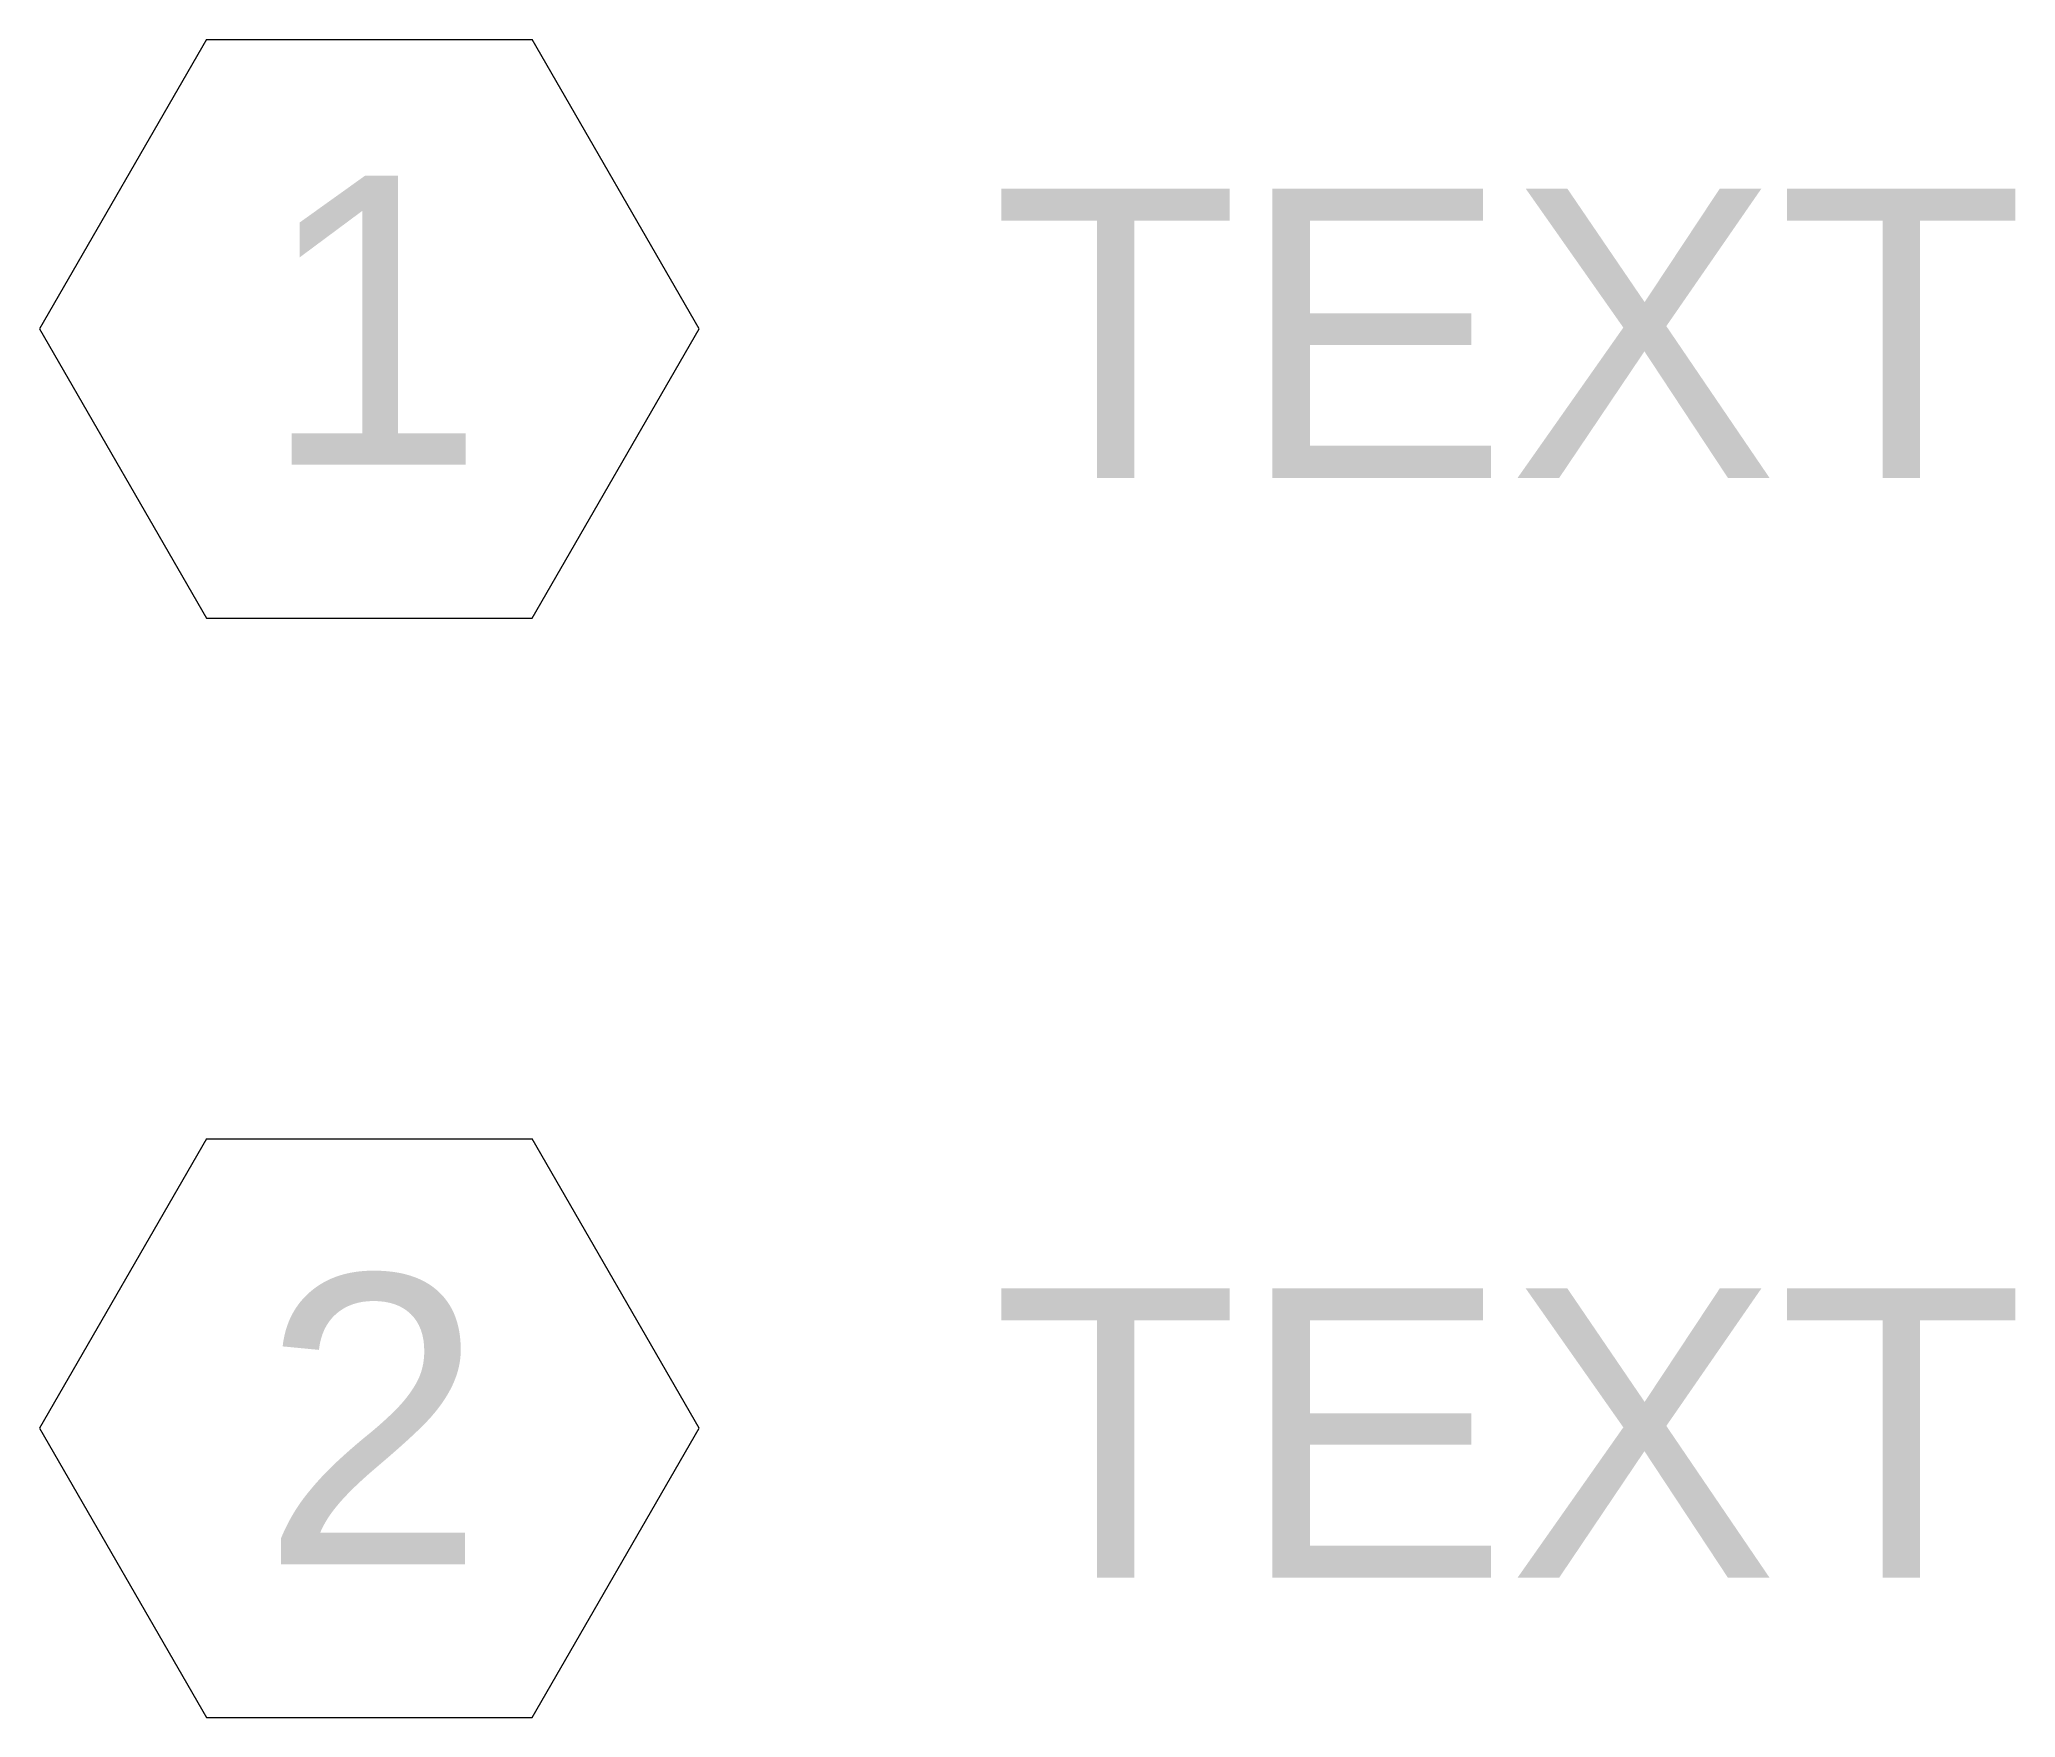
# Model space of a CAD drawing. Header units: inches. Extents: x 41.303 to 41.944, y 109.914 to 110.458.
import ezdxf

# ---------------------------------------------------------------- set-up
doc = ezdxf.new("R2010")
doc.units = ezdxf.units.IN
doc.header["$MEASUREMENT"] = 0
doc.layers.add('A-ANNO-NOTE', color=131, linetype='Continuous', lineweight=20)
doc.layers.add('G-ANNO-TEXT', color=231, linetype='Continuous', lineweight=9)
doc.styles.add('Arial', font='arial.ttf', dxfattribs={"height": 0.09375})

# ---------------------------------------------------------------- blocks, each defined once
blk = doc.blocks.new('FORM Keynote Tag - Default w_arrow-62346-_A1006 - Tel_Data_Elec Plan Keynotes')
at = {"layer": 'A-ANNO-NOTE'}
for p, q in [((41.3573, 110.45827), (41.30317, 110.36452)), ((41.3573, 110.45827), (41.46287, 110.45827)), ((41.517, 110.36452), (41.46287, 110.45827)), ((41.30317, 110.36452), (41.3573, 110.27077)), ((41.46287, 110.27077), (41.517, 110.36452)), ((41.3573, 110.27077), (41.46287, 110.27077))]:
    blk.add_line(p, q, dxfattribs=at)

msp = doc.modelspace()

# ---------------------------------------------------------------- block references
at = {"layer": 'A-ANNO-NOTE'}
for p in [(0, 0), (0, -0.35631)]:
    msp.add_blockref('FORM Keynote Tag - Default w_arrow-62346-_A1006 - Tel_Data_Elec Plan Keynotes', p, dxfattribs=at)

# ---------------------------------------------------------------- texts
at = {"layer": 'A-ANNO-NOTE', "lineweight": 9, "char_height": 0.09375, "width": 0.087231, "attachment_point": 2, "line_spacing_factor": 0.941778, "style": 'Arial'}
for s, insert in [('1', (41.41129, 110.41419)), ('2', (41.41129, 110.05788))]:
    msp.add_mtext(s, dxfattribs=dict(at, insert=insert))
at = {"layer": 'G-ANNO-TEXT', "color": 7, "char_height": 0.09375, "width": 0.4071562, "attachment_point": 1, "style": 'Arial'}
for insert in [(41.612, 110.40996), (41.612, 110.05353)]:
    msp.add_mtext('TEXT', dxfattribs=dict(at, insert=insert))

doc.saveas('drawing.dxf')
